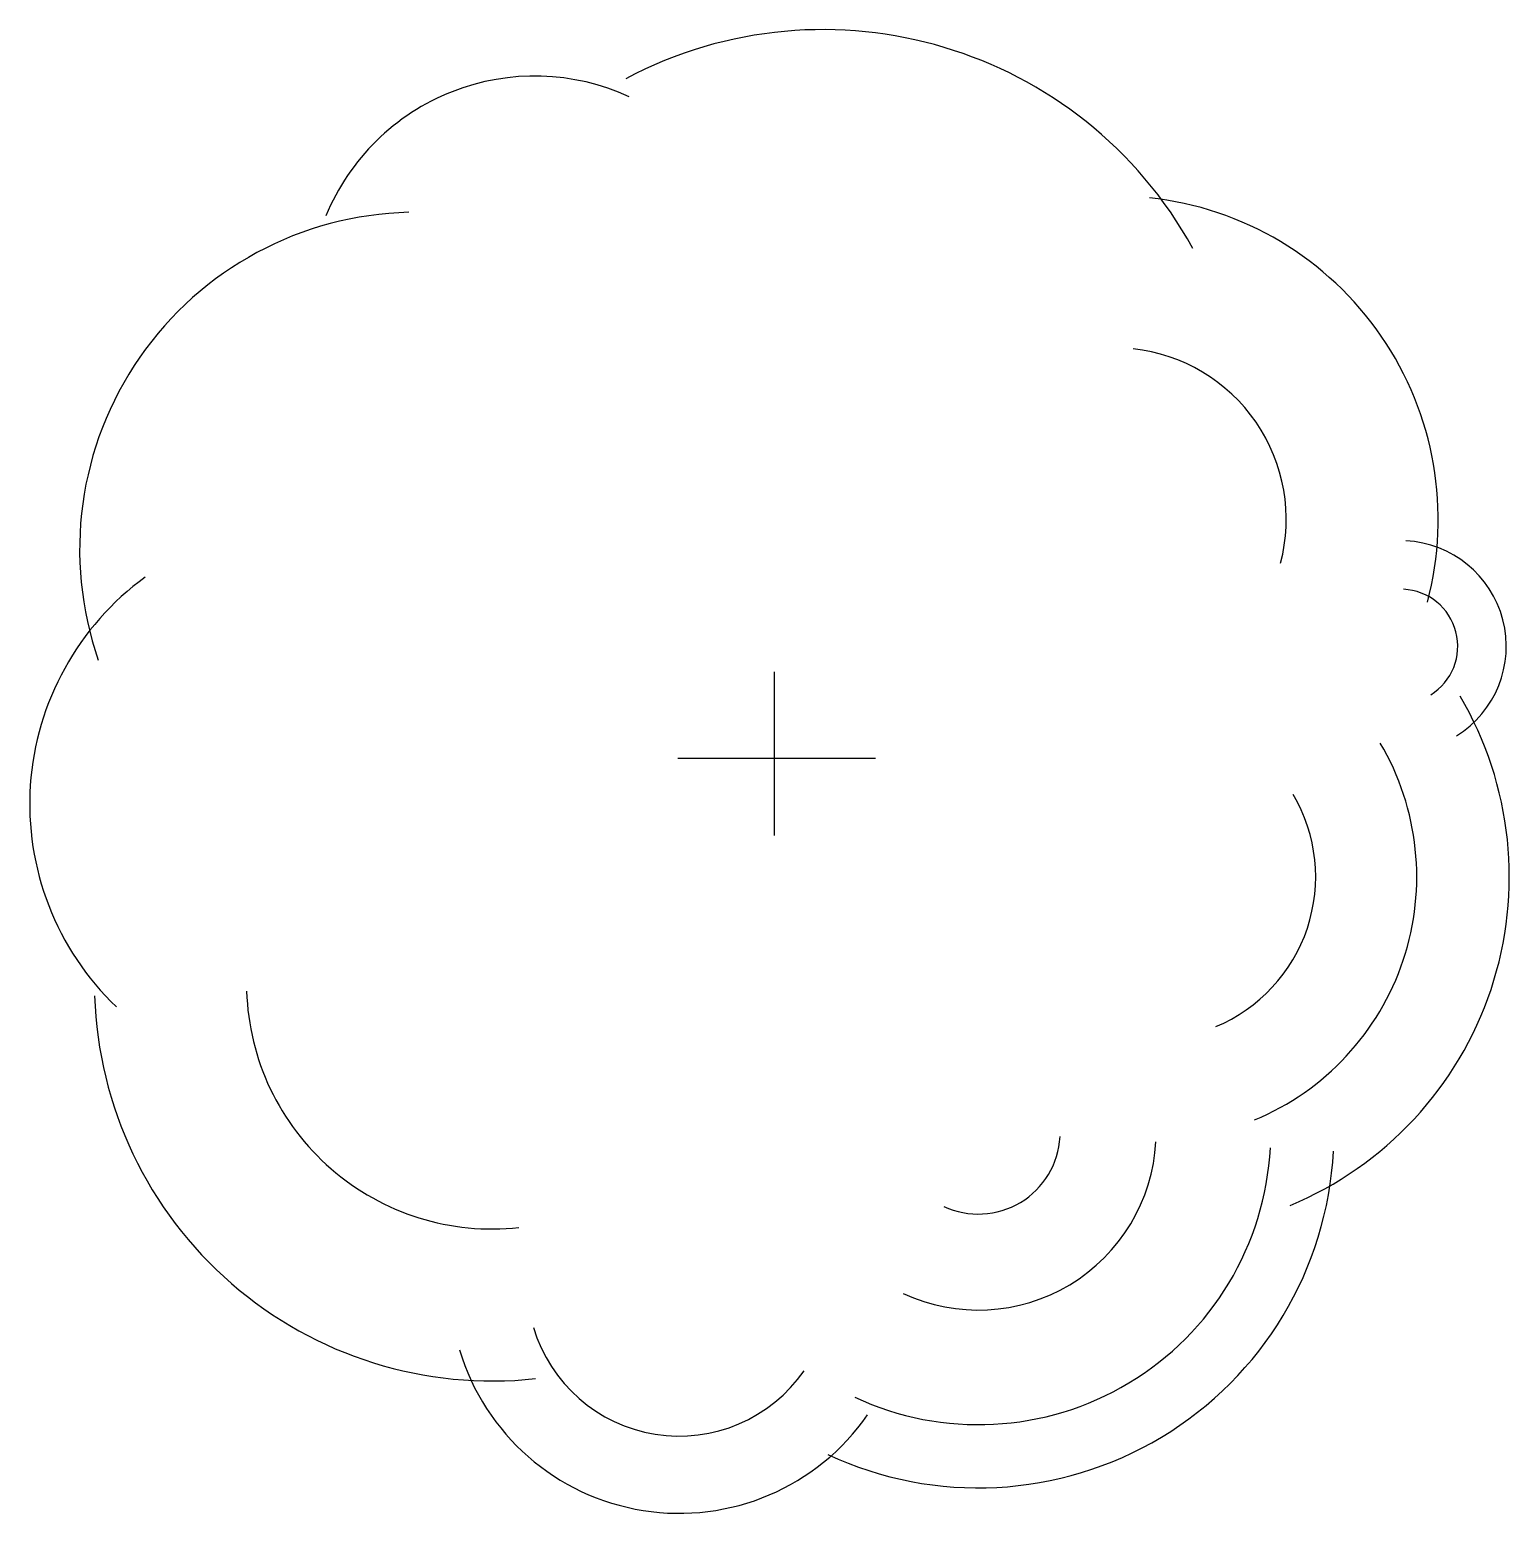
# Model space of a CAD drawing. Extents: x -3.12 to 3.08, y -3.17 to 3.06.
import ezdxf

# ---------------------------------------------------------------- set-up
doc = ezdxf.new("R2010")
doc.units = 0
doc.header["$LTSCALE"] = 1.2
doc.layers.get('0').update_dxf_attribs({"linetype": 'CONTINUOUS'})

msp = doc.modelspace()

# ---------------------------------------------------------------- linework, layer by layer
at = {"color": 0}
for p, q in [((0, -0.3239), (0, 0.3627)), ((-0.4053, 0), (0.4241, 0))]:
    msp.add_line(p, q, dxfattribs=at)
for centre, radius, start, end in [((0.2038, 1.2877), 1.7689, 28.76712, 117.91866), ((-1.006, 1.9139), 0.948, 65.30247, 157.56336), ((1.4264, 1.0016), 1.3576, 345.17951, 83.81544), ((-1.5003, 0.8757), 1.4149, 91.36556, 199.15235), ((1.4264, 1.0016), 0.72, 345.17951, 83.81544), ((2.6264, 0.4693), 0.443, 301.86358, 87.21264), ((-1.9473, -0.1925), 1.1774, 126.02452, 226.27005), ((2.6264, 0.4693), 0.2396, 301.86358, 87.21264), ((1.5888, -0.4978), 1.4934, 292.61038, 30.50757), ((1.5888, -0.4978), 1.1052, 292.61038, 30.50757), ((1.5888, -0.4978), 0.6811, 292.61038, 30.50757), ((-1.184, -0.9443), 1.0313, 181.82426, 276.21713), ((-1.184, -0.9443), 1.669, 181.82426, 276.21713), ((0.855, -1.5701), 0.7455, 244.97763, 356.97436), ((0.855, -1.5701), 0.3429, 244.97763, 356.97436), ((0.855, -1.5701), 1.4918, 244.97763, 356.97436), ((0.855, -1.5701), 1.2265, 244.97763, 356.97436), ((-0.3999, -2.2062), 0.6383, 196.70038, 325.20472), ((-0.3999, -2.2062), 0.9624, 196.70038, 325.20472)]:
    msp.add_arc(centre, radius, start, end, dxfattribs=at)

doc.saveas('drawing.dxf')
